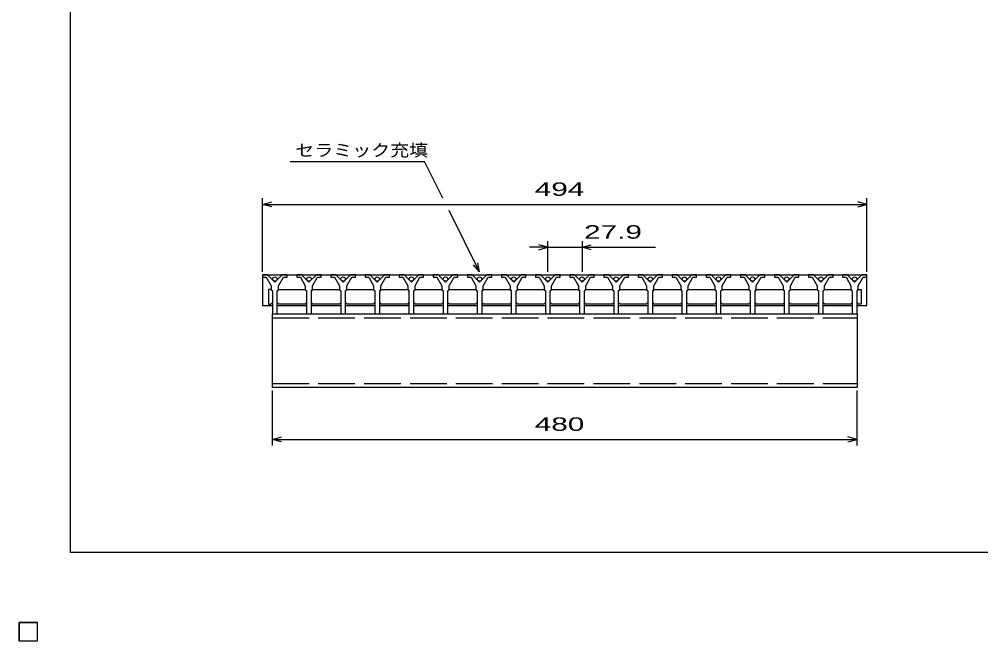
# Model space of a CAD drawing. Units: millimetres, scale not verified. Extents: x -910 to 862, y -642 to 530.
# Drawn here: x -910 to -124, y -642 to -135 of the extents above; entities that cross this region are included whole.
import ezdxf
from ezdxf.enums import TextEntityAlignment as Align

# ---------------------------------------------------------------- set-up
doc = ezdxf.new("R2010")
doc.units = ezdxf.units.MM
doc.header["$LTSCALE"] = 5
doc.linetypes.add('DASHED', pattern=[7.5, 6, -1.5])
for name, color, linetype, lineweight in [('0_2', 150, 'Continuous', 25), ('16', 3, 'Continuous', 25), ('22', 2, 'Continuous', 25)]:
    doc.layers.add(name, color=color, linetype=linetype, lineweight=lineweight)
doc.styles.add('ベクトル', font='')
doc.styles.get('ベクトル').set_extended_font_data('ベクトル')

msp = doc.modelspace()

# ---------------------------------------------------------------- linework, layer by layer
at = {"layer": '0_2'}
for p, q in [((-868, -570.5), (-868, 529.5)), ((862, -570.5), (-868, -570.5))]:
    msp.add_line(p, q, dxfattribs=at)
at = {"layer": '16'}
for p, q in [((-711, -343.5), (-711, -345.5)), ((-707, -343.5), (-711, -343.5)), ((-711, -343.5), (-217, -343.5)), ((-711, -343.5), (-711, -368.5)), ((-711, -345.5), (-708, -345.5)), ((-708, -345.5), (-704, -352.5)), ((-701, -349.5), (-707, -343.5)), ((-695, -343.5), (-701, -349.5)), ((-698, -352.5), (-694, -345.5)), ((-691, -343.5), (-695, -343.5)), ((-694, -345.5), (-691, -345.5)), ((-691, -345.5), (-691, -343.5)), ((-683.1, -343.5), (-683.1, -345.5)), ((-679.1, -343.5), (-683.1, -343.5)), ((-683.1, -345.5), (-680.1, -345.5)), ((-680.1, -345.5), (-676.1, -352.5)), ((-673.1, -349.5), (-679.1, -343.5)), ((-667.1, -343.5), (-673.1, -349.5)), ((-670.1, -352.5), (-666.1, -345.5)), ((-663.1, -343.5), (-667.1, -343.5)), ((-666.1, -345.5), (-663.1, -345.5)), ((-663.1, -345.5), (-663.1, -343.5)), ((-655.2, -343.5), (-655.2, -345.5)), ((-651.2, -343.5), (-655.2, -343.5)), ((-655.2, -345.5), (-652.2, -345.5)), ((-652.2, -345.5), (-648.2, -352.5)), ((-645.2, -349.5), (-651.2, -343.5)), ((-639.2, -343.5), (-645.2, -349.5)), ((-642.2, -352.5), (-638.2, -345.5)), ((-635.2, -343.5), (-639.2, -343.5)), ((-638.2, -345.5), (-635.2, -345.5)), ((-635.2, -345.5), (-635.2, -343.5)), ((-627.3, -343.5), (-627.3, -345.5)), ((-623.3, -343.5), (-627.3, -343.5)), ((-627.3, -345.5), (-624.3, -345.5)), ((-624.3, -345.5), (-620.3, -352.5)), ((-617.3, -349.5), (-623.3, -343.5)), ((-611.3, -343.5), (-617.3, -349.5)), ((-614.3, -352.5), (-610.3, -345.5)), ((-607.3, -343.5), (-611.3, -343.5)), ((-610.3, -345.5), (-607.3, -345.5)), ((-607.3, -345.5), (-607.3, -343.5)), ((-599.4, -343.5), (-599.4, -345.5)), ((-595.4, -343.5), (-599.4, -343.5)), ((-599.4, -345.5), (-596.4, -345.5)), ((-596.4, -345.5), (-592.4, -352.5)), ((-589.4, -349.5), (-595.4, -343.5)), ((-583.4, -343.5), (-589.4, -349.5)), ((-586.4, -352.5), (-582.4, -345.5)), ((-579.4, -343.5), (-583.4, -343.5)), ((-582.4, -345.5), (-579.4, -345.5)), ((-579.4, -345.5), (-579.4, -343.5)), ((-571.5, -343.5), (-571.5, -345.5)), ((-567.5, -343.5), (-571.5, -343.5)), ((-571.5, -345.5), (-568.5, -345.5)), ((-568.5, -345.5), (-564.5, -352.5)), ((-561.5, -349.5), (-567.5, -343.5)), ((-555.5, -343.5), (-561.5, -349.5)), ((-558.5, -352.5), (-554.5, -345.5)), ((-551.5, -343.5), (-555.5, -343.5)), ((-554.5, -345.5), (-551.5, -345.5)), ((-551.5, -345.5), (-551.5, -343.5)), ((-543.6, -343.5), (-543.6, -345.5)), ((-539.6, -343.5), (-543.6, -343.5)), ((-543.6, -345.5), (-540.6, -345.5)), ((-540.6, -345.5), (-536.6, -352.5)), ((-533.6, -349.5), (-539.6, -343.5)), ((-527.6, -343.5), (-533.6, -349.5)), ((-530.6, -352.5), (-526.6, -345.5)), ((-523.6, -343.5), (-527.6, -343.5)), ((-526.6, -345.5), (-523.6, -345.5)), ((-523.6, -345.5), (-523.6, -343.5)), ((-515.7, -343.5), (-515.7, -345.5)), ((-511.7, -343.5), (-515.7, -343.5)), ((-515.7, -345.5), (-512.7, -345.5)), ((-512.7, -345.5), (-508.7, -352.5)), ((-505.7, -349.5), (-511.7, -343.5)), ((-499.7, -343.5), (-505.7, -349.5)), ((-502.7, -352.5), (-498.7, -345.5)), ((-495.7, -343.5), (-499.7, -343.5)), ((-498.7, -345.5), (-495.7, -345.5)), ((-495.7, -345.5), (-495.7, -343.5)), ((-487.8, -343.5), (-487.8, -345.5)), ((-483.8, -343.5), (-487.8, -343.5)), ((-487.8, -345.5), (-484.8, -345.5)), ((-484.8, -345.5), (-480.8, -352.5)), ((-477.8, -349.5), (-483.8, -343.5)), ((-471.8, -343.5), (-477.8, -349.5)), ((-474.8, -352.5), (-470.8, -345.5)), ((-467.8, -343.5), (-471.8, -343.5)), ((-470.8, -345.5), (-467.8, -345.5)), ((-467.8, -345.5), (-467.8, -343.5)), ((-459.9, -343.5), (-459.9, -345.5)), ((-455.9, -343.5), (-459.9, -343.5)), ((-459.9, -345.5), (-456.9, -345.5)), ((-456.9, -345.5), (-452.9, -352.5)), ((-449.9, -349.5), (-455.9, -343.5)), ((-443.9, -343.5), (-449.9, -349.5)), ((-446.9, -352.5), (-442.9, -345.5)), ((-439.9, -343.5), (-443.9, -343.5)), ((-442.9, -345.5), (-439.9, -345.5)), ((-439.9, -345.5), (-439.9, -343.5)), ((-432, -343.5), (-432, -345.5)), ((-428, -343.5), (-432, -343.5)), ((-432, -345.5), (-429, -345.5)), ((-429, -345.5), (-425, -352.5)), ((-422, -349.5), (-428, -343.5)), ((-416, -343.5), (-422, -349.5)), ((-419, -352.5), (-415, -345.5)), ((-412, -343.5), (-416, -343.5)), ((-415, -345.5), (-412, -345.5)), ((-412, -345.5), (-412, -343.5)), ((-404.1, -343.5), (-404.1, -345.5)), ((-400.1, -343.5), (-404.1, -343.5)), ((-404.1, -345.5), (-401.1, -345.5)), ((-401.1, -345.5), (-397.1, -352.5)), ((-394.1, -349.5), (-400.1, -343.5)), ((-388.1, -343.5), (-394.1, -349.5)), ((-391.1, -352.5), (-387.1, -345.5)), ((-384.1, -343.5), (-388.1, -343.5)), ((-387.1, -345.5), (-384.1, -345.5)), ((-384.1, -345.5), (-384.1, -343.5)), ((-376.2, -343.5), (-376.2, -345.5)), ((-372.2, -343.5), (-376.2, -343.5)), ((-376.2, -345.5), (-373.2, -345.5)), ((-373.2, -345.5), (-369.2, -352.5)), ((-366.2, -349.5), (-372.2, -343.5)), ((-360.2, -343.5), (-366.2, -349.5)), ((-363.2, -352.5), (-359.2, -345.5)), ((-356.2, -343.5), (-360.2, -343.5)), ((-359.2, -345.5), (-356.2, -345.5)), ((-356.2, -345.5), (-356.2, -343.5)), ((-348.3, -343.5), (-348.3, -345.5)), ((-344.3, -343.5), (-348.3, -343.5)), ((-348.3, -345.5), (-345.3, -345.5)), ((-345.3, -345.5), (-341.3, -352.5)), ((-338.3, -349.5), (-344.3, -343.5)), ((-332.3, -343.5), (-338.3, -349.5)), ((-335.3, -352.5), (-331.3, -345.5)), ((-328.3, -343.5), (-332.3, -343.5)), ((-331.3, -345.5), (-328.3, -345.5)), ((-328.3, -345.5), (-328.3, -343.5)), ((-320.4, -343.5), (-320.4, -345.5)), ((-316.4, -343.5), (-320.4, -343.5)), ((-320.4, -345.5), (-317.4, -345.5)), ((-317.4, -345.5), (-313.4, -352.5)), ((-310.4, -349.5), (-316.4, -343.5)), ((-304.4, -343.5), (-310.4, -349.5)), ((-307.4, -352.5), (-303.4, -345.5)), ((-300.4, -343.5), (-304.4, -343.5)), ((-303.4, -345.5), (-300.4, -345.5)), ((-300.4, -345.5), (-300.4, -343.5)), ((-292.5, -343.5), (-292.5, -345.5)), ((-288.5, -343.5), (-292.5, -343.5)), ((-292.5, -345.5), (-289.5, -345.5)), ((-289.5, -345.5), (-285.5, -352.5)), ((-282.5, -349.5), (-288.5, -343.5)), ((-276.5, -343.5), (-282.5, -349.5)), ((-279.5, -352.5), (-275.5, -345.5)), ((-272.5, -343.5), (-276.5, -343.5)), ((-275.5, -345.5), (-272.5, -345.5)), ((-272.5, -345.5), (-272.5, -343.5)), ((-264.6, -343.5), (-264.6, -345.5)), ((-260.6, -343.5), (-264.6, -343.5)), ((-264.6, -345.5), (-261.6, -345.5)), ((-261.6, -345.5), (-257.6, -352.5)), ((-254.6, -349.5), (-260.6, -343.5)), ((-248.6, -343.5), (-254.6, -349.5)), ((-251.6, -352.5), (-247.6, -345.5)), ((-244.6, -343.5), (-248.6, -343.5)), ((-247.6, -345.5), (-244.6, -345.5)), ((-244.6, -345.5), (-244.6, -343.5)), ((-237, -343.5), (-237, -345.5)), ((-233, -343.5), (-237, -343.5)), ((-237, -345.5), (-234, -345.5)), ((-234, -345.5), (-230, -352.5)), ((-227, -349.5), (-233, -343.5)), ((-221, -343.5), (-227, -349.5)), ((-224, -352.5), (-220, -345.5)), ((-217, -343.5), (-221, -343.5)), ((-220, -345.5), (-217, -345.5)), ((-217, -345.5), (-217, -343.5)), ((-217, -368.5), (-217, -343.5)), ((-704, -352.5), (-704, -355.5)), ((-698, -355.5), (-698, -352.5)), ((-676.1, -352.5), (-676.1, -355.5)), ((-670.1, -355.5), (-670.1, -352.5)), ((-648.2, -352.5), (-648.2, -355.5)), ((-642.2, -355.5), (-642.2, -352.5)), ((-620.3, -352.5), (-620.3, -355.5)), ((-614.3, -355.5), (-614.3, -352.5)), ((-592.4, -352.5), (-592.4, -355.5)), ((-586.4, -355.5), (-586.4, -352.5)), ((-564.5, -352.5), (-564.5, -355.5)), ((-558.5, -355.5), (-558.5, -352.5)), ((-536.6, -352.5), (-536.6, -355.5)), ((-530.6, -355.5), (-530.6, -352.5)), ((-508.7, -352.5), (-508.7, -355.5)), ((-502.7, -355.5), (-502.7, -352.5)), ((-480.8, -352.5), (-480.8, -355.5)), ((-474.8, -355.5), (-474.8, -352.5)), ((-452.9, -352.5), (-452.9, -355.5)), ((-446.9, -355.5), (-446.9, -352.5)), ((-425, -352.5), (-425, -355.5)), ((-419, -355.5), (-419, -352.5)), ((-397.1, -352.5), (-397.1, -355.5)), ((-391.1, -355.5), (-391.1, -352.5)), ((-369.2, -352.5), (-369.2, -355.5)), ((-363.2, -355.5), (-363.2, -352.5)), ((-341.3, -352.5), (-341.3, -355.5)), ((-335.3, -355.5), (-335.3, -352.5)), ((-313.4, -352.5), (-313.4, -355.5)), ((-307.4, -355.5), (-307.4, -352.5)), ((-285.5, -352.5), (-285.5, -355.5)), ((-279.5, -355.5), (-279.5, -352.5)), ((-257.6, -352.5), (-257.6, -355.5)), ((-251.6, -355.5), (-251.6, -352.5)), ((-230, -352.5), (-230, -355.5)), ((-224, -355.5), (-224, -352.5)), ((-704.25, -355.5), (-706.25, -355.5)), ((-706.25, -355.5), (-706.25, -367.5)), ((-703.25, -356.5), (-704.25, -355.5)), ((-704, -355.5), (-703, -356.5)), ((-703, -356.5), (-703, -375.5)), ((-699, -356.5), (-698, -355.5)), ((-699, -375.5), (-699, -356.5)), ((-698.75, -356.5), (-697.75, -355.5)), ((-697.75, -355.5), (-676.35, -355.5)), ((-676.35, -355.5), (-675.35, -356.5)), ((-676.1, -355.5), (-675.1, -356.5)), ((-675.1, -356.5), (-675.1, -375.5)), ((-671.1, -356.5), (-670.1, -355.5)), ((-671.1, -375.5), (-671.1, -356.5)), ((-670.85, -356.5), (-669.85, -355.5)), ((-669.85, -355.5), (-648.45, -355.5)), ((-648.45, -355.5), (-647.45, -356.5)), ((-648.2, -355.5), (-647.2, -356.5)), ((-647.2, -356.5), (-647.2, -375.5)), ((-643.2, -356.5), (-642.2, -355.5)), ((-643.2, -375.5), (-643.2, -356.5)), ((-642.95, -356.5), (-641.95, -355.5)), ((-641.95, -355.5), (-620.55, -355.5)), ((-620.55, -355.5), (-619.55, -356.5)), ((-620.3, -355.5), (-619.3, -356.5)), ((-619.3, -356.5), (-619.3, -375.5)), ((-615.3, -356.5), (-614.3, -355.5)), ((-615.3, -375.5), (-615.3, -356.5)), ((-615.05, -356.5), (-614.05, -355.5)), ((-614.05, -355.5), (-592.65, -355.5)), ((-592.65, -355.5), (-591.65, -356.5)), ((-592.4, -355.5), (-591.4, -356.5)), ((-591.4, -356.5), (-591.4, -375.5)), ((-587.4, -356.5), (-586.4, -355.5)), ((-587.4, -375.5), (-587.4, -356.5)), ((-587.15, -356.5), (-586.15, -355.5)), ((-586.15, -355.5), (-564.75, -355.5)), ((-564.75, -355.5), (-563.75, -356.5)), ((-564.5, -355.5), (-563.5, -356.5)), ((-563.5, -356.5), (-563.5, -375.5)), ((-559.5, -356.5), (-558.5, -355.5)), ((-559.5, -375.5), (-559.5, -356.5)), ((-559.25, -356.5), (-558.25, -355.5)), ((-558.25, -355.5), (-536.85, -355.5)), ((-536.85, -355.5), (-535.85, -356.5)), ((-536.6, -355.5), (-535.6, -356.5)), ((-535.6, -356.5), (-535.6, -375.5)), ((-531.6, -356.5), (-530.6, -355.5)), ((-531.6, -375.5), (-531.6, -356.5)), ((-531.35, -356.5), (-530.35, -355.5)), ((-530.35, -355.5), (-508.95, -355.5)), ((-508.95, -355.5), (-507.95, -356.5)), ((-508.7, -355.5), (-507.7, -356.5)), ((-507.7, -356.5), (-507.7, -375.5)), ((-503.7, -356.5), (-502.7, -355.5)), ((-503.7, -375.5), (-503.7, -356.5)), ((-503.45, -356.5), (-502.45, -355.5)), ((-502.45, -355.5), (-481.05, -355.5)), ((-481.05, -355.5), (-480.05, -356.5)), ((-480.8, -355.5), (-479.8, -356.5)), ((-479.8, -356.5), (-479.8, -375.5)), ((-475.8, -356.5), (-474.8, -355.5)), ((-475.8, -375.5), (-475.8, -356.5)), ((-475.55, -356.5), (-474.55, -355.5)), ((-474.55, -355.5), (-453.15, -355.5)), ((-453.15, -355.5), (-452.15, -356.5)), ((-452.9, -355.5), (-451.9, -356.5)), ((-451.9, -356.5), (-451.9, -375.5)), ((-447.9, -356.5), (-446.9, -355.5)), ((-447.9, -375.5), (-447.9, -356.5)), ((-447.65, -356.5), (-446.65, -355.5)), ((-446.65, -355.5), (-425.25, -355.5)), ((-425.25, -355.5), (-424.25, -356.5)), ((-425, -355.5), (-424, -356.5)), ((-424, -356.5), (-424, -375.5)), ((-420, -356.5), (-419, -355.5)), ((-420, -375.5), (-420, -356.5)), ((-419.75, -356.5), (-418.75, -355.5)), ((-418.75, -355.5), (-397.35, -355.5)), ((-397.35, -355.5), (-396.35, -356.5)), ((-397.1, -355.5), (-396.1, -356.5)), ((-396.1, -356.5), (-396.1, -375.5)), ((-392.1, -356.5), (-391.1, -355.5)), ((-392.1, -375.5), (-392.1, -356.5)), ((-391.85, -356.5), (-390.85, -355.5)), ((-390.85, -355.5), (-369.45, -355.5)), ((-369.45, -355.5), (-368.45, -356.5)), ((-369.2, -355.5), (-368.2, -356.5)), ((-368.2, -356.5), (-368.2, -375.5)), ((-364.2, -356.5), (-363.2, -355.5)), ((-364.2, -375.5), (-364.2, -356.5)), ((-363.95, -356.5), (-362.95, -355.5)), ((-362.95, -355.5), (-341.55, -355.5)), ((-341.55, -355.5), (-340.55, -356.5)), ((-341.3, -355.5), (-340.3, -356.5)), ((-340.3, -356.5), (-340.3, -375.5)), ((-336.3, -356.5), (-335.3, -355.5)), ((-336.3, -375.5), (-336.3, -356.5)), ((-336.05, -356.5), (-335.05, -355.5)), ((-335.05, -355.5), (-313.65, -355.5)), ((-313.65, -355.5), (-312.65, -356.5)), ((-313.4, -355.5), (-312.4, -356.5)), ((-312.4, -356.5), (-312.4, -375.5)), ((-308.4, -356.5), (-307.4, -355.5)), ((-308.4, -375.5), (-308.4, -356.5)), ((-308.15, -356.5), (-307.15, -355.5)), ((-307.15, -355.5), (-285.75, -355.5)), ((-285.75, -355.5), (-284.75, -356.5)), ((-285.5, -355.5), (-284.5, -356.5)), ((-284.5, -356.5), (-284.5, -375.5)), ((-280.5, -356.5), (-279.5, -355.5)), ((-280.5, -375.5), (-280.5, -356.5)), ((-280.25, -356.5), (-279.25, -355.5)), ((-279.25, -355.5), (-257.85, -355.5)), ((-257.85, -355.5), (-256.85, -356.5)), ((-257.6, -355.5), (-256.6, -356.5)), ((-256.6, -356.5), (-256.6, -375.5)), ((-252.6, -356.5), (-251.6, -355.5)), ((-252.6, -375.5), (-252.6, -356.5)), ((-252.35, -356.5), (-251.35, -355.5)), ((-251.35, -355.5), (-230.25, -355.5)), ((-230.25, -355.5), (-229.25, -356.5)), ((-230, -355.5), (-229, -356.5)), ((-229, -356.5), (-229, -375.5)), ((-225, -356.5), (-224, -355.5)), ((-225, -375.5), (-225, -356.5)), ((-224.75, -356.5), (-223.75, -355.5)), ((-223.75, -355.5), (-221.75, -355.5)), ((-221.75, -355.5), (-221.75, -367.5)), ((-711, -368.5), (-703.25, -368.5)), ((-706.25, -367.5), (-704.25, -367.5)), ((-704.25, -367.5), (-703.25, -366.5)), ((-697.75, -367.5), (-698.75, -366.5)), ((-698.75, -368.5), (-675.35, -368.5)), ((-676.35, -367.5), (-697.75, -367.5)), ((-675.35, -366.5), (-676.35, -367.5)), ((-669.85, -367.5), (-670.85, -366.5)), ((-670.85, -368.5), (-647.45, -368.5)), ((-648.45, -367.5), (-669.85, -367.5)), ((-647.45, -366.5), (-648.45, -367.5)), ((-641.95, -367.5), (-642.95, -366.5)), ((-642.95, -368.5), (-619.55, -368.5)), ((-620.55, -367.5), (-641.95, -367.5)), ((-619.55, -366.5), (-620.55, -367.5)), ((-614.05, -367.5), (-615.05, -366.5)), ((-615.05, -368.5), (-591.65, -368.5)), ((-592.65, -367.5), (-614.05, -367.5)), ((-591.65, -366.5), (-592.65, -367.5)), ((-586.15, -367.5), (-587.15, -366.5)), ((-587.15, -368.5), (-563.75, -368.5)), ((-564.75, -367.5), (-586.15, -367.5)), ((-563.75, -366.5), (-564.75, -367.5)), ((-558.25, -367.5), (-559.25, -366.5)), ((-559.25, -368.5), (-535.85, -368.5)), ((-536.85, -367.5), (-558.25, -367.5)), ((-535.85, -366.5), (-536.85, -367.5)), ((-530.35, -367.5), (-531.35, -366.5)), ((-531.35, -368.5), (-507.95, -368.5)), ((-508.95, -367.5), (-530.35, -367.5)), ((-507.95, -366.5), (-508.95, -367.5)), ((-502.45, -367.5), (-503.45, -366.5)), ((-503.45, -368.5), (-480.05, -368.5)), ((-481.05, -367.5), (-502.45, -367.5)), ((-480.05, -366.5), (-481.05, -367.5)), ((-474.55, -367.5), (-475.55, -366.5)), ((-475.55, -368.5), (-452.15, -368.5)), ((-453.15, -367.5), (-474.55, -367.5)), ((-452.15, -366.5), (-453.15, -367.5)), ((-446.65, -367.5), (-447.65, -366.5)), ((-447.65, -368.5), (-424.25, -368.5)), ((-425.25, -367.5), (-446.65, -367.5)), ((-424.25, -366.5), (-425.25, -367.5)), ((-418.75, -367.5), (-419.75, -366.5)), ((-419.75, -368.5), (-396.35, -368.5)), ((-397.35, -367.5), (-418.75, -367.5)), ((-396.35, -366.5), (-397.35, -367.5)), ((-390.85, -367.5), (-391.85, -366.5)), ((-391.85, -368.5), (-368.45, -368.5)), ((-369.45, -367.5), (-390.85, -367.5)), ((-368.45, -366.5), (-369.45, -367.5)), ((-362.95, -367.5), (-363.95, -366.5)), ((-363.95, -368.5), (-340.55, -368.5)), ((-341.55, -367.5), (-362.95, -367.5)), ((-340.55, -366.5), (-341.55, -367.5)), ((-335.05, -367.5), (-336.05, -366.5)), ((-336.05, -368.5), (-312.65, -368.5)), ((-313.65, -367.5), (-335.05, -367.5)), ((-312.65, -366.5), (-313.65, -367.5)), ((-307.15, -367.5), (-308.15, -366.5)), ((-308.15, -368.5), (-284.75, -368.5)), ((-285.75, -367.5), (-307.15, -367.5)), ((-284.75, -366.5), (-285.75, -367.5)), ((-279.25, -367.5), (-280.25, -366.5)), ((-280.25, -368.5), (-256.85, -368.5)), ((-257.85, -367.5), (-279.25, -367.5)), ((-256.85, -366.5), (-257.85, -367.5)), ((-251.35, -367.5), (-252.35, -366.5)), ((-252.35, -368.5), (-229.25, -368.5)), ((-230.25, -367.5), (-251.35, -367.5)), ((-229.25, -366.5), (-230.25, -367.5)), ((-223.75, -367.5), (-224.75, -366.5)), ((-224.75, -368.5), (-217, -368.5)), ((-221.75, -367.5), (-223.75, -367.5)), ((-703, -375.5), (-699, -375.5)), ((-703, -375.5), (-225, -375.5)), ((-703, -435.5), (-703, -375.5)), ((-675.1, -375.5), (-671.1, -375.5)), ((-647.2, -375.5), (-643.2, -375.5)), ((-619.3, -375.5), (-615.3, -375.5)), ((-591.4, -375.5), (-587.4, -375.5)), ((-563.5, -375.5), (-559.5, -375.5)), ((-535.6, -375.5), (-531.6, -375.5)), ((-507.7, -375.5), (-503.7, -375.5)), ((-479.8, -375.5), (-475.8, -375.5)), ((-451.9, -375.5), (-447.9, -375.5)), ((-424, -375.5), (-420, -375.5)), ((-396.1, -375.5), (-392.1, -375.5)), ((-368.2, -375.5), (-364.2, -375.5)), ((-340.3, -375.5), (-336.3, -375.5)), ((-312.4, -375.5), (-308.4, -375.5)), ((-284.5, -375.5), (-280.5, -375.5)), ((-256.6, -375.5), (-252.6, -375.5)), ((-229, -375.5), (-225, -375.5)), ((-225, -375.5), (-225, -435.5)), ((-225, -435.5), (-703, -435.5)), ((-910, -627.5), (-895, -627.5)), ((-910, -642.5), (-910, -627.5)), ((-910, -627.5), (-895, -627.5)), ((-910, -642.5), (-910, -627.5)), ((-910, -627.5), (-895, -627.5)), ((-910, -642.5), (-910, -627.5)), ((-910, -627.5), (-895, -627.5)), ((-910, -642.5), (-910, -627.5)), ((-910, -627.5), (-895, -627.5)), ((-910, -642.5), (-910, -627.5)), ((-895, -642.5), (-895, -627.5)), ((-895, -642.5), (-895, -627.5)), ((-895, -642.5), (-895, -627.5)), ((-895, -642.5), (-895, -627.5)), ((-895, -642.5), (-895, -627.5)), ((-910, -642.5), (-895, -642.5)), ((-910, -642.5), (-895, -642.5)), ((-910, -642.5), (-895, -642.5)), ((-910, -642.5), (-895, -642.5)), ((-910, -642.5), (-895, -642.5))]:
    msp.add_line(p, q, dxfattribs=at)
at = {"layer": '16', "linetype": 'DASHED'}
for p, q in [((-703, -378.7), (-225, -378.7)), ((-703, -432.3), (-225, -432.3))]:
    msp.add_line(p, q, dxfattribs=at)
at = {"layer": '16'}
for centre in [(-701, -347), (-673.1, -347), (-645.2, -347), (-617.3, -347), (-589.4, -347), (-561.5, -347), (-533.6, -347), (-505.7, -347), (-477.8, -347), (-449.9, -347), (-422, -347), (-394.1, -347), (-366.2, -347), (-338.3, -347), (-310.4, -347), (-282.5, -347), (-254.6, -347), (-227, -347)]:
    msp.add_circle(centre, 1.8, dxfattribs=at)
at = {"layer": '22', "color": 4}
for p, q in [((-688.6, -251), (-578.6, -251)), ((-563.6, -281), (-578.6, -251)), ((-711, -341), (-711, -281)), ((-217, -341), (-217, -281)), ((-711, -286), (-703.5, -284)), ((-703.5, -288), (-711, -286)), ((-711, -286), (-217, -286)), ((-217, -286), (-224.5, -284)), ((-224.5, -288), (-217, -286)), ((-533.6, -341), (-558.6, -291)), ((-477.8, -321), (-492.8, -321)), ((-477.8, -321), (-485.3, -319)), ((-485.3, -323), (-477.8, -321)), ((-477.8, -341), (-477.8, -316)), ((-477.8, -321), (-449.9, -321)), ((-449.9, -316), (-449.9, -341)), ((-449.9, -321), (-442.4, -319)), ((-442.4, -323), (-449.9, -321)), ((-449.9, -321), (-389.9, -321)), ((-533.6, -341), (-538.6, -335.5)), ((-533.6, -341), (-535.1, -333.7)), ((-703, -483), (-703, -438)), ((-225, -483), (-225, -438)), ((-703, -478), (-695.5, -476)), ((-695.5, -480), (-703, -478)), ((-703, -478), (-225, -478)), ((-225, -478), (-232.5, -476)), ((-232.5, -480), (-225, -478)), ((-895, -627.5), (-910, -627.5)), ((-910, -627.5), (-910, -642.5)), ((-895, -627.5), (-910, -627.5)), ((-910, -627.5), (-910, -642.5)), ((-895, -627.5), (-910, -627.5)), ((-910, -627.5), (-910, -642.5)), ((-895, -642.5), (-895, -627.5)), ((-895, -642.5), (-895, -627.5)), ((-895, -642.5), (-895, -627.5)), ((-910, -642.5), (-895, -642.5)), ((-910, -642.5), (-895, -642.5)), ((-910, -642.5), (-895, -642.5))]:
    msp.add_line(p, q, dxfattribs=at)
at = {"layer": '22'}
for p, q in [((-895, -627.5), (-910, -627.5)), ((-910, -627.5), (-910, -642.5)), ((-895, -627.5), (-910, -627.5)), ((-910, -627.5), (-910, -642.5)), ((-895, -627.5), (-910, -627.5)), ((-910, -627.5), (-910, -642.5)), ((-895, -642.5), (-895, -627.5)), ((-895, -642.5), (-895, -627.5)), ((-895, -642.5), (-895, -627.5)), ((-910, -642.5), (-895, -642.5)), ((-910, -642.5), (-895, -642.5)), ((-910, -642.5), (-895, -642.5))]:
    msp.add_line(p, q, dxfattribs=at)

# ---------------------------------------------------------------- texts
at = {"layer": '22', "style": 'ベクトル'}
for s, height, width, p in [('セラミック充填', 9.897, 1.15, (-684.35, -241.75)), (' 494 ', 11, 1.65, (-495.25, -273.5)), (' 27.9 ', 11, 1.65, (-454.9, -308.5)), (' 480 ', 11, 1.65, (-495.25, -465.5))]:
    msp.add_text(s, height=height, dxfattribs=dict(at, width=width)).set_placement(p, align=Align.MIDDLE_LEFT)

doc.saveas('drawing.dxf')
